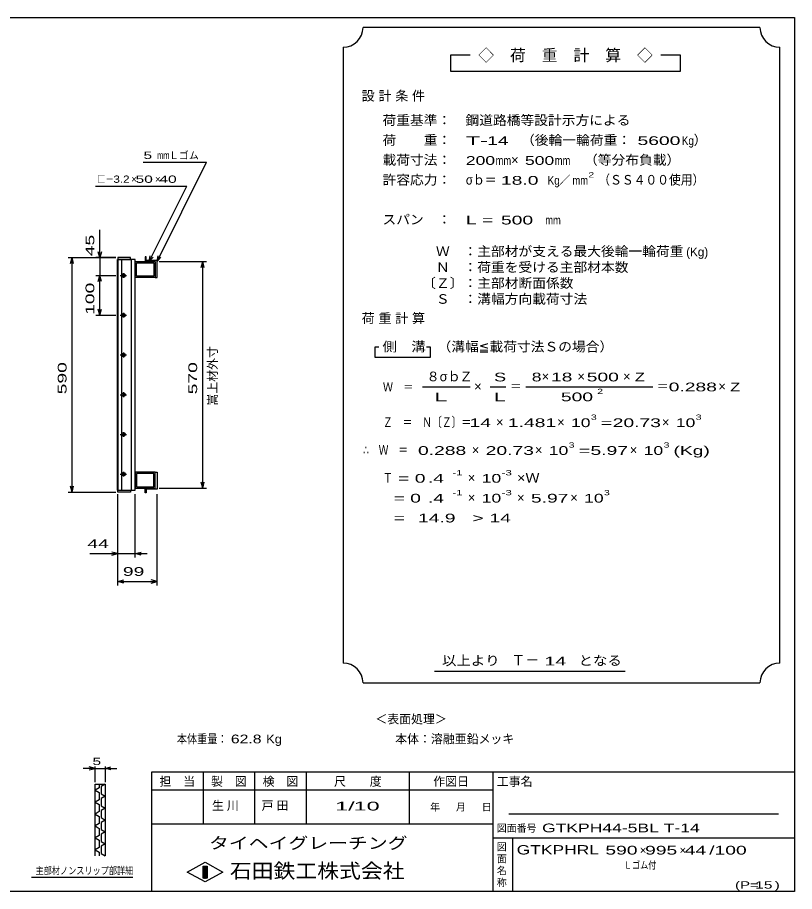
# Model space of a CAD drawing. Units: millimetres, scale not verified. Extents: x -1820 to 1736, y -1282 to 1048.
# Drawn here: x -222 to 1736, y -1152 to 1048 of the extents above; entities that cross this region are included whole.
import ezdxf
from ezdxf.enums import TextEntityAlignment as Align

# ---------------------------------------------------------------- set-up
doc = ezdxf.new("R2010")
doc.units = ezdxf.units.MM
doc.header["$LTSCALE"] = 10
for name, color, linetype, lineweight in [('0_2', 150, 'Continuous', 25), ('16', 3, 'Continuous', 25), ('22', 4, 'Continuous', 25), ('24', 2, 'Continuous', 25), ('32', 4, 'Continuous', 25)]:
    doc.layers.add(name, color=color, linetype=linetype, lineweight=lineweight)
doc.styles.add('ベクトル', font='')
doc.styles.get('ベクトル').set_extended_font_data('ベクトル')

msp = doc.modelspace()

# ---------------------------------------------------------------- linework, layer by layer
at = {"layer": '0_2'}
for p, q in [((-1724, 1048.5), (1736, 1048.5)), ((1736, 1048.5), (1736, -1151.5)), ((1736, -851.5), (116, -851.5)), ((116, -851.5), (116, -1151.5)), ((246, -851.5), (246, -981.5)), ((376, -981.5), (376, -851.5)), ((506, -851.5), (506, -981.5)), ((766, -981.5), (766, -851.5)), ((976, -851.5), (976, -1151.5)), ((976, -896.5), (116, -896.5)), ((1696, -956.5), (1016, -956.5)), ((116, -981.5), (976, -981.5)), ((976, -1016.5), (1736, -1016.5)), ((1026, -1151.5), (1026, -1016.5)), ((206, -1102.5), (251, -1077.5)), ((251, -1077.5), (296, -1102.5)), ((246, -1087.5), (256, -1087.5)), ((246, -1117.5), (246, -1087.5)), ((246, -1087.5), (248, -1087.5)), ((248, -1087.5), (248, -1117.5)), ((250, -1117.5), (250, -1087.5)), ((250, -1087.5), (252, -1087.5)), ((252, -1087.5), (252, -1117.5)), ((254, -1117.5), (254, -1087.5)), ((254, -1087.5), (256, -1087.5)), ((256, -1087.5), (256, -1117.5)), ((256, -1087.5), (256, -1117.5)), ((251, -1127.5), (206, -1102.5)), ((256, -1117.5), (246, -1117.5)), ((248, -1117.5), (250, -1117.5)), ((296, -1102.5), (251, -1127.5)), ((252, -1117.5), (254, -1117.5)), ((1736, -1151.5), (-1724, -1151.5))]:
    msp.add_line(p, q, dxfattribs=at)
at = {"layer": '16'}
for p, q in [((63, 444), (31, 444)), ((31, 444), (31, 439.5)), ((63, 439.5), (63, 444)), ((103, 446), (100, 446)), ((100, 446), (100, 434)), ((103, 437), (103, 446)), ((30.3, -141.5), (30.3, 439.5)), ((30.3, 439.5), (31, 439.5)), ((31, 439.5), (63, 439.5)), ((31, 439.5), (31, -141.5)), ((75, 439.5), (31, 439.5)), ((40.5, 439.5), (40.5, -141.5)), ((65.5, -141.5), (65.5, 439.5)), ((75, -141.5), (75, 439.5)), ((75, 434), (125, 434)), ((75, 394), (75, 434)), ((78.2, 430.8), (121.8, 430.8)), ((78.2, 397.2), (78.2, 430.8)), ((100, 434), (125, 434)), ((130, 437), (103, 437)), ((121.8, 430.8), (121.8, 397.2)), ((125, 434), (125, 394)), ((125, 434), (125, 394)), ((130, 394), (130, 437)), ((37.5, 399), (53.5, 399)), ((47.5, 402), (43.5, 402)), ((43.5, 396), (47.5, 396)), ((45.5, 405), (45.5, 393)), ((121.8, 397.2), (78.2, 397.2)), ((125, 394), (75, 394)), ((125, 394), (130, 394)), ((37.5, 299), (53.5, 299)), ((47.5, 302), (43.5, 302)), ((43.5, 296), (47.5, 296)), ((45.5, 305), (45.5, 293)), ((37.5, 199), (53.5, 199)), ((47.5, 202), (43.5, 202)), ((45.5, 205), (45.5, 193)), ((43.5, 196), (47.5, 196)), ((37.5, 99), (53.5, 99)), ((47.5, 102), (43.5, 102)), ((43.5, 96), (47.5, 96)), ((45.5, 105), (45.5, 93)), ((47.5, 2), (43.5, 2)), ((45.5, 5), (45.5, -7)), ((37.5, -1), (53.5, -1)), ((43.5, -4), (47.5, -4)), ((37.5, -101), (53.5, -101)), ((47.5, -98), (43.5, -98)), ((43.5, -104), (47.5, -104)), ((45.5, -95), (45.5, -107)), ((125, -96), (75, -96)), ((75, -96), (75, -136)), ((121.8, -99.2), (78.2, -99.2)), ((78.2, -99.2), (78.2, -132.8)), ((121.8, -132.8), (121.8, -99.2)), ((125, -136), (125, -96)), ((125, -96), (130, -96)), ((125, -136), (125, -96)), ((130, -96), (130, -139)), ((31, -141.5), (30.3, -141.5)), ((31, -141.5), (63, -141.5)), ((31, -146), (31, -141.5)), ((31, -141.5), (75, -141.5)), ((63, -146), (31, -146)), ((63, -141.5), (63, -146)), ((75, -136), (125, -136)), ((78.2, -132.8), (121.8, -132.8)), ((100, -148), (100, -136)), ((100, -136), (125, -136)), ((103, -148), (100, -148)), ((130, -139), (103, -139)), ((103, -139), (103, -148))]:
    msp.add_line(p, q, dxfattribs=at)
for centre, radius, start, end in [((43.5, 399), 3, 90, 270), ((45.5, 399), 4, 46.6, 133.4), ((45.5, 399), 4, 226.6, 313.4), ((47.5, 399), 3, 270, 90), ((43.5, 299), 3, 90, 270), ((45.5, 299), 4, 46.6, 133.4), ((45.5, 299), 4, 226.6, 313.4), ((47.5, 299), 3, 270, 90), ((43.5, 199), 3, 90, 270), ((45.5, 199), 4, 46.6, 133.4), ((47.5, 199), 3, 270, 90), ((45.5, 199), 4, 226.6, 313.4), ((43.5, 99), 3, 90, 270), ((45.5, 99), 4, 46.6, 133.4), ((45.5, 99), 4, 226.6, 313.4), ((47.5, 99), 3, 270, 90), ((43.5, -1), 3, 90, 270), ((45.5, -1), 4, 46.6, 133.4), ((47.5, -1), 3, 270, 90), ((45.5, -1), 4, 226.6, 313.4), ((43.5, -101), 3, 90, 270), ((45.5, -101), 4, 46.6, 133.4), ((45.5, -101), 4, 226.6, 313.4), ((47.5, -101), 3, 270, 90)]:
    msp.add_arc(centre, radius, start, end, dxfattribs=at)
at = {"layer": '22'}
for p, q in [((95, 684), (255, 684)), ((130, 434), (255, 684)), ((-25, 624), (205, 624)), ((110, 434), (205, 624)), ((-14, 444), (-14, 514)), ((-94, 444), (26, 444)), ((-88, 429), (-84, 444)), ((-80, 429), (-84, 444)), ((-84, -146), (-84, 444)), ((26, 444), (-24, 444)), ((-14, 444), (-18, 459)), ((-10, 459), (-14, 444)), ((-14, 444), (-14, 399)), ((110, 434), (113, 448.6)), ((110, 434), (120, 445)), ((130, 434), (133, 448.6)), ((130, 434), (140, 445)), ((135, 434), (255, 434)), ((241, 419), (245, 434)), ((249, 419), (245, 434)), ((245, -136), (245, 434)), ((-24, 399), (26, 399)), ((-18, 384), (-14, 399)), ((-10, 384), (-14, 399)), ((-14, 299), (-14, 399)), ((-14, 299), (-18, 314)), ((-14, 299), (-10, 314)), ((-24, 299), (26, 299)), ((-84, -146), (-88, -131)), ((-84, -146), (-80, -131)), ((245, -136), (241, -121)), ((245, -136), (249, -121)), ((-94, -146), (26, -146)), ((31, -311), (31, -151)), ((31, -381), (31, -151)), ((75, -311), (75, -151)), ((130, -381), (130, -151)), ((135, -136), (255, -136)), ((-39, -301), (31, -301)), ((31, -301), (16, -297)), ((16, -305), (31, -301)), ((31, -301), (75, -301)), ((75, -301), (90, -297)), ((90, -305), (75, -301)), ((75, -301), (105, -301)), ((31, -371), (46, -367)), ((46, -375), (31, -371)), ((31, -371), (130, -371)), ((130, -371), (115, -367)), ((115, -375), (130, -371))]:
    msp.add_line(p, q, dxfattribs=at)
at = {"layer": '24', "color": 4}
for p, q in [((1649, 1023.5), (649, 1023.5)), ((599, 973.5), (599, -576.5)), ((1699, -576.5), (1699, 973.5)), ((919, 953.5), (869, 953.5)), ((869, 953.5), (869, 913.5)), ((1449, 953.5), (1399, 953.5)), ((1449, 913.5), (1449, 953.5)), ((869, 913.5), (1449, 913.5)), ((689, 218.5), (679, 218.5)), ((679, 218.5), (679, 193.5)), ((819, 218.5), (809, 218.5)), ((819, 193.5), (819, 218.5)), ((679, 193.5), (819, 193.5)), ((799, 118.5), (919, 118.5)), ((969, 118.5), (1009, 118.5)), ((1059, 118.5), (1379, 118.5)), ((829, -596.5), (1309, -596.5)), ((649, -626.5), (1649, -626.5))]:
    msp.add_line(p, q, dxfattribs=at)
for centre, start, end in [((599, 1023.5), 270, 0), ((1699, 1023.5), 180, 270), ((599, -626.5), 0, 90), ((1699, -626.5), 90, 180)]:
    msp.add_arc(centre, 50, start, end, dxfattribs=at)
at = {"layer": '32'}
for p, q in [((-26, -841.5), (-56, -841.5)), ((-26, -841.5), (-41, -837.5)), ((-41, -845.5), (-26, -841.5)), ((-26, -876.5), (-26, -836.5)), ((-26, -841.5), (-1, -841.5)), ((-1, -836.5), (-1, -876.5)), ((-1, -841.5), (14, -837.5)), ((14, -845.5), (-1, -841.5)), ((-1, -841.5), (29, -841.5)), ((-26, -881.5), (-1, -881.5)), ((-26, -1061.5), (-26, -881.5)), ((-16, -890.5), (-26, -896.5)), ((-26, -896.5), (-16, -902.5)), ((-16, -881.5), (-16, -890.5)), ((-1, -881.5), (-11, -887.5)), ((-11, -887.5), (-11, -905.5)), ((-1, -881.5), (-1, -1061.5)), ((-16, -920.5), (-26, -926.5)), ((-16, -902.5), (-16, -920.5)), ((-11, -905.5), (-1, -911.5)), ((-1, -911.5), (-11, -917.5)), ((-11, -917.5), (-11, -935.5)), ((-26, -926.5), (-16, -932.5)), ((-16, -932.5), (-16, -950.5)), ((-11, -935.5), (-1, -941.5)), ((-1, -941.5), (-11, -947.5)), ((-16, -950.5), (-26, -956.5)), ((-26, -956.5), (-16, -962.5)), ((-16, -962.5), (-16, -980.5)), ((-11, -947.5), (-11, -965.5)), ((-11, -965.5), (-1, -971.5)), ((-16, -980.5), (-26, -986.5)), ((-26, -986.5), (-16, -992.5)), ((-1, -971.5), (-11, -977.5)), ((-11, -977.5), (-11, -995.5)), ((-16, -1010.5), (-26, -1016.5)), ((-16, -992.5), (-16, -1010.5)), ((-11, -995.5), (-1, -1001.5)), ((-1, -1001.5), (-11, -1007.5)), ((-11, -1007.5), (-11, -1025.5)), ((-26, -1016.5), (-16, -1022.5)), ((-16, -1022.5), (-16, -1040.5)), ((-11, -1025.5), (-1, -1031.5)), ((-1, -1031.5), (-11, -1037.5)), ((-16, -1040.5), (-26, -1046.5)), ((-26, -1046.5), (-16, -1052.5)), ((-16, -1052.5), (-16, -1061.5)), ((-11, -1037.5), (-11, -1055.5)), ((-11, -1055.5), (-1, -1061.5)), ((69, -1116.5), (-186, -1116.5))]:
    msp.add_line(p, q, dxfattribs=at)

# ---------------------------------------------------------------- texts
at = {"layer": '0_2', "style": 'ベクトル'}
for s, height, p in [('担\u3000当', 21.99, (136, -874.5)), ('製\u3000図', 21.99, (266, -874.5)), ('検\u3000図', 21.99, (396, -874.5)), ('尺\u3000\u3000度', 21.99, (576, -874.5)), ('作図日', 21.99, (826, -874.5)), ('工事名', 21.99, (986, -874.5)), ('年', 18.3, (818, -939)), ('月', 18.3, (883, -939)), ('日', 18.3, (948, -939)), ('図面番号', 18.33, (986, -992)), ('図', 18.3, (986, -1039)), ('面', 18.3, (986, -1069)), ('名', 18.3, (986, -1099)), ('称', 18.3, (986, -1129))]:
    msp.add_text(s, height=height, dxfattribs=at).set_placement(p, align=Align.MIDDLE_LEFT)
at = {"layer": '0_2', "color": 222, "style": 'ベクトル'}
for s, height, width, p in [('タイヘイグレーチング', 29.33, 1.25, (261, -1029.5)), ('石田鉄工株式会社', 36.66, 1.1, (313.5, -1099.5))]:
    msp.add_text(s, height=height, dxfattribs=dict(at, width=width)).set_placement(p, align=Align.MIDDLE_LEFT)
at = {"layer": '22', "color": 2, "style": 'ベクトル'}
for s, height, width, p in [(' 5 ', 18.33, 1.6, (85, 701.5)), ('mm', 18.33, 0.75, (130, 701.5)), ('□－', 18.33, 0.8, (-20, 641.5)), ('3.2', 18.33, 1.2, (20, 641.5)), (' 50 ', 18.33, 1.6, (65, 641.5)), (' 40 ', 18.33, 1.6, (125, 641.5)), (' 44 ', 21.99, 1.65, (-59, -276)), (' 99 ', 21.99, 1.65, (30.5, -346)), ('本体重量：', 21.99, 0.85, (180, -767.5)), (' 62.8', 21.99, 1.35, (305, -767.5)), ('Kg', 21.99, 1.1, (405, -767.5)), ('1/', 21.99, 2, (579, -936.5)), (' 10 ', 21.99, 2, (609, -936.5)), ('GTKPH44-5BL T-14', 21.99, 1.5, (1100, -991.5)), ('GTKPHRL', 23.46, 1.4, (1036, -1046.5)), (' 590 ', 21.99, 1.65, (1246, -1047.5)), (' 995 ', 21.99, 1.65, (1346, -1047.5)), (' 44 ', 21.99, 1.65, (1446, -1047.5)), ('/', 22, 1.65, (1521, -1047.5)), (' 100 ', 21.99, 1.65, (1521, -1047.5)), ('Ｌゴム付', 18.33, 0.8, (1306, -1085)), ('(P=', 18.33, 1.55, (1586, -1135)), (' 15 ', 18.33, 1.6, (1626, -1135)), (')', 18.3, 1.6, (1686, -1135))]:
    msp.add_text(s, height=height, dxfattribs=dict(at, width=width)).set_placement(p, align=Align.MIDDLE_LEFT)
for s, height, p in [('Ｌゴム', 18.33, (160, 701.5)), ('×', 18.3, (65, 641.5)), ('×', 18.3, (125, 641.5)), ('＜表面処理＞', 21.99, (680, -717.5)), ('本体：', 21.99, (730, -767.5)), ('溶融亜鉛メッキ', 21.99, (820, -767.5)), ('×', 22, (1346, -1047.5)), ('×', 22, (1446, -1047.5))]:
    msp.add_text(s, height=height, dxfattribs=at).set_placement(p, align=Align.MIDDLE_LEFT)
at = {"layer": '22', "color": 2, "style": 'ベクトル', "width": 1.65}
for s, p in [(' 45 ', (-39, 434)), (' 100 ', (-39, 286.5)), (' 590 ', (-109, 86.5)), (' 570 ', (220, 86.5))]:
    msp.add_text(s, height=21.99, rotation=90, dxfattribs=at).set_placement(p, align=Align.MIDDLE_LEFT)
at = {"layer": '22', "color": 2, "style": 'ベクトル'}
msp.add_text('嵩上材外寸', height=21.99, rotation=90, dxfattribs=at).set_placement((270, 71.5), align=Align.MIDDLE_LEFT)
at = {"layer": '22', "color": 2, "char_height": 21.99, "attachment_point": 4, "style": 'ベクトル'}
for s, insert in [('\\T1.25;生川\u3000', (268.5, -936.5)), ('\\T1.25;戸田\u3000', (393.5, -936.5))]:
    msp.add_mtext(s, dxfattribs=dict(at, insert=insert))
at = {"layer": '24', "style": 'ベクトル'}
for s, height, p in [('◇\u3000荷\u3000重\u3000計\u3000算\u3000◇', 29.33, (939, 953.5)), ('）', 24.2, (1482, 740)), ('×', 24.2, (1022, 690)), ('／', 22, (1141.5, 638.5)), ('(Kg)', 21.99, (1463, 458.5)), ('８', 24.2, (809, 145)), ('σｂ', 24.19, (842, 145)), ('Ｚ', 24.2, (892, 145)), ('×', 24.2, (1099, 145)), ('×', 24.2, (1189, 145)), ('×', 24.2, (1304, 145)), ('×', 24.2, (929, 120)), ('×', 24.2, (1544, 120)), ('×', 24.2, (984, 30)), ('×', 24.2, (1138, 30)), ('×', 24.2, (1402, 30)), ('×', 24.2, (923, -40)), ('×', 24.2, (1082, -40)), ('×', 24.2, (1321, -40)), ('×', 24.2, (913, -110)), ('×', 24.2, (913, -160)), ('×', 24.2, (1037, -160)), ('×', 24.2, (1171, -160)), ('Ｔ－', 25.66, (1023, -569))]:
    msp.add_text(s, height=height, dxfattribs=at).set_placement(p, align=Align.MIDDLE_LEFT)
for s, height, width, p in [('荷重基準：\u3000', 24.19, 1.05, (698, 790)), ('鋼道路橋等設計示方による', 24.19, 1.05, (907, 790)), ('荷\u3000\u3000重：\u3000', 24.19, 1.05, (698, 740)), ('T-', 21.99, 2, (908, 738.5)), (' 14 ', 21.99, 1.65, (948, 738.5)), ('（後輪一輪荷重：', 24.19, 1.05, (1047, 740)), (' 5600', 21.99, 1.65, (1327, 738.5)), ('Kg', 21.99, 0.85, (1452, 738.5)), ('載荷寸法：\u3000', 24.19, 1.05, (698, 690)), ('\u3000（等分布負載）', 24.19, 1.05, (1171, 690)), ('200', 21.99, 1.5, (908, 688.5)), ('mm', 21.99, 0.8, (983, 688.5)), ('500', 21.99, 1.5, (1057, 688.5)), ('mm', 21.99, 0.8, (1132, 688.5)), ('許容応力：\u3000', 24.19, 1.05, (698, 640)), ('σｂ＝', 24.19, 0.9, (908, 640)), (' 18.0', 21.99, 1.65, (983, 638.5)), ('Kg', 21.99, 0.85, (1114, 638.5)), ('mm', 21.99, 0.8, (1176.5, 638.5)), ('2', 13.2, 1.5, (1216.5, 652.5)), ('（ＳＳ４００使用）', 24.19, 0.9, (1241.5, 640)), ('スパン\u3000：\u3000', 24.19, 1.05, (698, 540)), ('L =', 21.99, 1.65, (908, 538.5)), (' 500 ', 21.99, 1.65, (983, 538.5)), ('mm', 21.99, 0.8, (1108, 538.5)), ('\u3000Ｗ\u3000：主部材が支える最大後輪一輪荷重', 24.19, 1.05, (798, 460)), ('\u3000Ｎ\u3000：荷重を受ける主部材本数', 24.19, 1.05, (798, 420)), ('〔Ｚ〕：主部材断面係数', 24.19, 1.05, (798, 380)), ('\u3000Ｓ\u3000：溝幅方向載荷寸法', 24.19, 1.05, (798, 340)), ('側\u3000溝', 24.19, 1.1, (698, 220)), ('\u3000（溝幅≦載荷寸法Ｓの場合）', 24.19, 1.05, (802, 220)), ('S', 22, 1.55, (979, 143.5)), ('8', 22, 1.5, (1074, 143.5)), (' 18 ', 21.99, 1.65, (1109, 143.5)), (' 500 ', 21.99, 1.65, (1199, 143.5)), ('Z', 22, 1.4, (1334, 143.5)), ('Ｗ\u3000＝', 21.99, 0.85, (699, 118.5)), ('＝', 24.2, 0.9, (1019, 120)), ('2', 13.2, 1.5, (1239, 107.5)), ('＝', 24.2, 0.9, (1389, 120)), ('0.288', 21.99, 1.65, (1419, 118.5)), ('Z', 22, 1.4, (1574, 118.5)), ('L', 22, 1.8, (979, 93.5)), (' 500 ', 21.99, 1.65, (1134, 93.5)), ('Ｚ\u3000＝\u3000Ｎ〔Ｚ〕＝', 24.19, 0.75, (699, 30)), ('3', 13.2, 1.5, (1223, 42.5)), ('3', 13.2, 1.5, (1487, 42.5)), (' 14 ', 21.99, 1.65, (904, 28.5)), ('1.481', 21.99, 1.65, (1014, 28.5)), ('10', 21.99, 1.5, (1173, 28.5)), ('=', 22, 1.7, (1248, 28.5)), ('20.73', 21.99, 1.65, (1278, 28.5)), ('10', 21.99, 1.5, (1437, 28.5)), ('3', 13.2, 1.5, (1167, -27.5)), ('3', 13.2, 1.5, (1406, -27.5)), ('∴\u3000Ｗ\u3000＝', 24.19, 0.75, (649, -40)), (' 0.288', 21.99, 1.65, (774, -41.5)), ('20.73', 21.99, 1.65, (958, -41.5)), ('10', 21.99, 1.5, (1117, -41.5)), ('=', 22, 1.7, (1192, -41.5)), ('5.97', 21.99, 1.65, (1222, -41.5)), ('10', 21.99, 1.5, (1356, -41.5)), ('(Kg)', 21.99, 1.65, (1431, -41.5)), ('Ｔ', 24.2, 0.75, (699, -110)), (' = 0', 21.99, 1.65, (724, -111.5)), (' .4 ', 21.99, 1.65, (799, -111.5)), ('-1', 13.2, 1.65, (874, -97.5)), ('10', 21.99, 1.5, (948, -111.5)), ('-3', 13.2, 1.65, (998, -97.5)), ('×Ｗ', 24.19, 1.1, (1037, -110)), ('  = 0', 21.99, 1.65, (699, -161.5)), (' .4 ', 21.99, 1.65, (799, -161.5)), ('-1', 13.2, 1.65, (874, -147.5)), ('10', 21.99, 1.5, (948, -161.5)), ('-3', 13.2, 1.65, (998, -147.5)), ('5.97', 21.99, 1.65, (1072, -161.5)), ('10', 21.99, 1.5, (1206, -161.5)), ('3', 13.2, 1.5, (1256, -147.5)), ('  =', 21.99, 1.65, (699, -211.5)), (' 14.9', 21.99, 1.65, (774, -211.5)), ('>', 22, 1.7, (924, -211.5)), (' 14 ', 21.99, 1.65, (954, -211.5)), ('以上より\u3000', 24.19, 1.1, (848, -570)), (' 14 ', 21.99, 1.65, (1093, -571.5)), ('となる', 24.19, 1.1, (1192, -570))]:
    msp.add_text(s, height=height, dxfattribs=dict(at, width=width)).set_placement(p, align=Align.MIDDLE_LEFT)
at = {"layer": '24', "attachment_point": 4, "style": 'ベクトル'}
for s, insert, char_height in [('\\T1.28;設計条件', (645.5, 850), 24.19), ('\\T1.28;荷重計算', (645.5, 290), 24.19), ('\\T1.5;\\W2;\\~L\\~', (804, 93.5), 21.99)]:
    msp.add_mtext(s, dxfattribs=dict(at, insert=insert, char_height=char_height))
at = {"layer": '32', "color": 2, "style": 'ベクトル'}
for s, width, p in [(' 5 ', 1.6, (-43.5, -824)), ('主部材ノンスリップ部詳細', 0.8, (-176, -1099))]:
    msp.add_text(s, height=18.33, dxfattribs=dict(at, width=width)).set_placement(p, align=Align.MIDDLE_LEFT)

doc.saveas('drawing.dxf')
